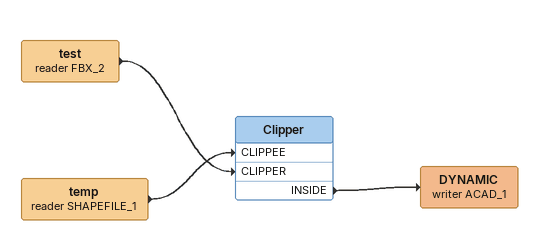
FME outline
test (reader FBX_2)
    -> Clipper [CLIPPER]
temp (reader SHAPEFILE_1)
    -> Clipper [CLIPPEE]
Clipper
    INSIDE -> DYNAMIC (writer ACAD_1)
DYNAMIC (writer ACAD_1)
